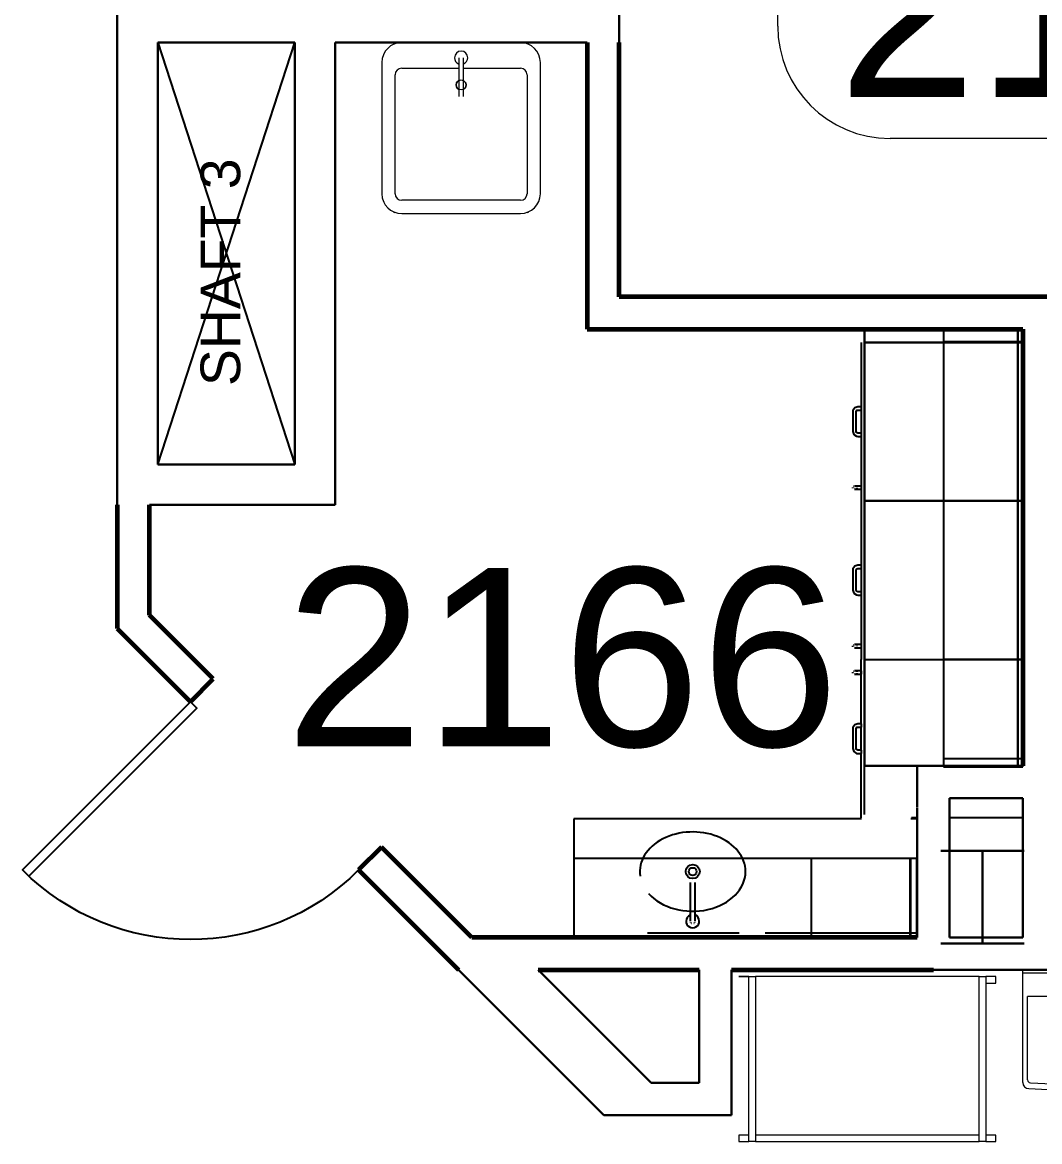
# Model space of a CAD drawing. Header units: inches. Extents: x -281 to 5521, y -151 to 3105.
# Drawn here: x 4006.1 to 4160.1, y 1859.7 to 2029.2 of the extents above; entities that cross this region are included whole.
import ezdxf

# ---------------------------------------------------------------- set-up
doc = ezdxf.new("R2010")
doc.units = ezdxf.units.IN
doc.header["$LTSCALE"] = 48
doc.header["$MEASUREMENT"] = 0
doc.layers.get('0').update_dxf_attribs({"linetype": 'CONTINUOUS'})
for name, color, linetype in [('A-ANNO-RNUM', 4, 'CONTINUOUS'), ('A-ANNO-TEXT', 4, 'CONTINUOUS'), ('A-DOOR', 2, 'CONTINUOUS'), ('A-FLOR-CASE', 3, 'CONTINUOUS'), ('A-SHAFT', 1, 'CONTINUOUS'), ('A-WALL-FULL', 6, 'CONTINUOUS'), ('S-COLS', 5, 'CONTINUOUS')]:
    doc.layers.add(name, color=color, linetype=linetype)
for name, color, linetype, lineweight in [('A-FURN-1', 8, 'CONTINUOUS', 13), ('P-SANR-FIXT', 2, 'CONTINUOUS', 9), ('Q-SPCQ', 91, 'CONTINUOUS', 9), ('S-COLS-SYMB', 171, 'CONTINUOUS', 30)]:
    doc.layers.add(name, color=color, linetype=linetype, lineweight=lineweight)
doc.styles.add('ARIAL', font='arial.ttf')

# ---------------------------------------------------------------- blocks, each defined once
blk = doc.blocks.new('Crash Cart - OR Cart-300332-SECOND FLOOR INFUSION PLAN')
at = {"layer": 'Q-SPCQ'}
for p, q in [((-2, 0), (-2, -1)), ((-0.5, 0), (-2, 0)), ((-0.5, -25), (-0.5, 0)), ((-0.5, 0), (0.5, 0)), ((34.375, 0), (0.5, 0)), ((0.5, 0), (0.5, -25)), ((34.375, -25), (34.375, 0)), ((34.375, 0), (35.375, 0)), ((36.875, 0), (35.375, 0)), ((35.375, 0), (35.375, -25)), ((36.875, -1), (36.875, 0)), ((-2, -1), (-0.5, -1)), ((0.5, -1), (34.375, -1)), ((35.375, -1), (36.875, -1)), ((-2, -24), (-2, -25)), ((-0.5, -24), (-2, -24)), ((-2, -25), (-0.5, -25)), ((0.5, -25), (-0.5, -25)), ((0.5, -25), (34.375, -25)), ((0.5, -25), (34.375, -25)), ((35.375, -25), (34.375, -25)), ((36.875, -25), (35.375, -25)), ((35.375, -25), (36.875, -25))]:
    blk.add_line(p, q, dxfattribs=at)
blk = doc.blocks.new('Sink-Kohler K-2084 with sensor faucet - Sink-Kohler K-2084 with sensor faucet-281926-SECOND FLOOR INFUSION PLAN')
at = {"layer": 'P-SANR-FIXT'}
for p, q in [((-9.91, -17.06), (-9.91, 0)), ((9.91, -0.51), (-9.91, -0.51)), ((9.91, 0), (9.91, -17.06)), ((9.17, -4.04), (-9.17, -4.04)), ((-9.17, -16.66), (-9.17, -4.04)), ((-0.37, -4.79), (-0.37, -5.67)), ((0.38, -5.67), (0.38, -4.79)), ((9.17, -16.66), (9.17, -4.04)), ((-9, -17.97), (-4.21, -18.22)), ((-4.21, -18.22), (4.21, -18.22)), ((9, -17.97), (4.21, -18.22))]:
    blk.add_line(p, q, dxfattribs=at)
at = {"layer": 'P-SANR-FIXT', "flags": 128}
for points in [[(-0.37, -2.29), (-0.37, -2.45), (-0.37, -2.91), (-0.37, -3.62), (-0.37, -4.47), (-0.37, -4.79)], [(0.38, -4.79), (0.38, -3.91), (0.38, -3.14), (0.38, -2.58), (0.38, -2.31), (0.38, -2.29)], [(-0.37, -5.67), (-0.37, -6.55), (-0.37, -7.32), (-0.37, -7.87), (-0.37, -8.15), (-0.37, -8.17)], [(0.38, -8.17), (0.38, -8.01), (0.38, -7.54), (0.38, -6.84), (0.38, -5.98), (0.38, -5.67)]]:
    blk.add_lwpolyline(points, dxfattribs=at)
at = {"layer": 'P-SANR-FIXT'}
blk.add_circle((0, -6.41), 0.75, dxfattribs=at)
for centre, radius, start, end in [((0, -2.29), 1, 360, 180), ((0, -2.29), 1, 180, 248.0606), ((0, -2.29), 1, 292.5389, 360), ((-8.74, -16.66), 0.432, 180, 270), ((8.74, -16.66), 0.432, 293.1383, 0), ((-9, -17.06), 0.912, 180, 270), ((-0.23, 140.96), 158.28, 266.9175, 273.3082), ((9, -17.06), 0.912, 270, 360)]:
    blk.add_arc(centre, radius, start, end, dxfattribs=at)
blk = doc.blocks.new('Counter Top - 24_ deep ADA-1631278-SECOND FLOOR INFUSION PLAN')
at = {"layer": 'A-FLOR-CASE', "lineweight": 30}
for p, q in [((-47.26, -0.75), (18.86, -0.75)), ((18.86, -24), (18.86, -16)), ((-47.26, -24), (18.86, -24))]:
    blk.add_line(p, q, dxfattribs=at)
blk = doc.blocks.new('Base Cabinet-Single Door _ Drawer - 24_ ADA-V13-SECOND FLOOR INFUSION PLAN')
at = {"layer": 'A-FLOR-CASE'}
for p, q in [((-8.26, 0), (-8.26, -24)), ((15.74, -24), (15.74, 0)), ((-8.26, -24), (15.74, -24)), ((-8.26, -24.5), (1.49, -24.5)), ((1.49, -24.5), (1.49, -25)), ((1.49, -24.5), (1.99, -24.5)), ((1.99, -25), (1.99, -24.5)), ((1.99, -24.5), (5.49, -24.5)), ((5.24, -25.25), (2.24, -25.25)), ((5.49, -24.5), (5.49, -25)), ((5.49, -24.5), (5.99, -24.5)), ((5.99, -25), (5.99, -24.5)), ((5.99, -24.5), (15.74, -24.5)), ((13.49, -24.5), (13.49, -25)), ((13.49, -24.5), (13.49, -25)), ((13.49, -24.5), (13.74, -24.5)), ((13.49, -24.5), (13.49, -24.5)), ((13.49, -25.27), (13.49, -25)), ((13.49, -25.5), (13.49, -25.4)), ((13.74, -24.5), (13.98, -24.5)), ((13.98, -24.5), (13.98, -24.5)), ((13.99, -25), (13.99, -24.5)), ((13.99, -25), (13.99, -24.5)), ((13.99, -25), (13.99, -25.27)), ((13.99, -25.4), (13.99, -25.5)), ((2.24, -25.75), (5.24, -25.75)), ((13.53, -25.64), (13.52, -25.61)), ((13.74, -25.75), (13.7, -25.73)), ((13.82, -25.73), (13.74, -25.75))]:
    blk.add_line(p, q, dxfattribs=at)
at = {"layer": 'A-FLOR-CASE', "flags": 128}
for points in [[(1.49, -25), (1.64, -25.46), (2.05, -25.73), (2.24, -25.75)], [(2.24, -25.25), (2.03, -25.14), (1.99, -25)], [(5.24, -25.75), (5.7, -25.59), (5.96, -25.19), (5.99, -25)], [(5.49, -25), (5.37, -25.21), (5.24, -25.25)], [(13.49, -25), (13.49, -25.36), (13.49, -25.5)], [(13.99, -25.5), (13.99, -25.35), (13.99, -25)]]:
    blk.add_lwpolyline(points, dxfattribs=at)
blk = doc.blocks.new('Base Cabinet-Single Door _ Drawer - 24_ ADA-885381-SECOND FLOOR INFUSION PLAN')
at = {"layer": 'A-FLOR-CASE'}
for p, q in [((5.24, 25.75), (2.24, 25.75)), ((13.49, 25.4), (13.49, 25.5)), ((13.66, 25.73), (13.74, 25.75)), ((13.74, 25.75), (13.78, 25.73)), ((13.95, 25.64), (13.96, 25.61)), ((13.99, 25.5), (13.99, 25.4)), ((-8.26, 24.5), (1.49, 24.5)), ((-7.75, 24), (15.74, 24)), ((1.49, 25), (1.49, 24.5)), ((1.99, 24.5), (1.49, 24.5)), ((1.99, 24.5), (1.99, 25)), ((1.99, 24.5), (5.49, 24.5)), ((2.24, 25.25), (5.24, 25.25)), ((5.49, 25), (5.49, 24.5)), ((5.99, 24.5), (5.49, 24.5)), ((5.99, 24.5), (5.99, 25)), ((5.99, 24.5), (15.74, 24.5)), ((13.49, 25), (13.49, 25.27)), ((13.49, 25), (13.49, 24.5)), ((13.49, 25), (13.49, 24.5)), ((13.74, 24.5), (13.49, 24.5)), ((13.49, 24.5), (13.49, 24.5)), ((13.98, 24.5), (13.74, 24.5)), ((13.98, 24.5), (13.98, 24.5)), ((13.99, 25.27), (13.99, 25)), ((13.99, 24.5), (13.99, 25)), ((13.99, 24.5), (13.99, 25)), ((15.74, 24), (15.74, 0)), ((-8.26, 16), (-8.26, 16.88)), ((-8.26, 0), (-8.26, 11.12))]:
    blk.add_line(p, q, dxfattribs=at)
at = {"layer": 'A-FLOR-CASE', "flags": 128}
for points in [[(2.24, 25.75), (1.78, 25.59), (1.51, 25.19), (1.49, 25)], [(5.99, 25), (5.83, 25.46), (5.43, 25.73), (5.24, 25.75)], [(13.49, 25.5), (13.49, 25.35), (13.49, 25)], [(13.99, 25), (13.99, 25.36), (13.99, 25.5)], [(1.99, 25), (2.1, 25.21), (2.24, 25.25)], [(5.24, 25.25), (5.45, 25.14), (5.49, 25)]]:
    blk.add_lwpolyline(points, dxfattribs=at)
blk = doc.blocks.new('Base Cabinet-Filler - Base Cabinet-Filler-885509-SECOND FLOOR INFUSION PLAN')
at = {"layer": 'A-FLOR-CASE'}
for p, q in [((1.74, -24), (1.74, 0)), ((-0.26, -24), (1.74, -24))]:
    blk.add_line(p, q, dxfattribs=at)
blk = doc.blocks.new('Counter Top w Sink-ADA - 18_ Depth-1642885-SECOND FLOOR INFUSION PLAN')
at = {"layer": 'A-FLOR-CASE'}
for p, q in [((-24.25, -0.75), (-47.26, -0.75)), ((-6.4, -0.75), (-20.28, -0.75)), ((-13.64, -5), (-13.64, -5.87)), ((-12.89, -5.87), (-12.89, -5)), ((4.74, -18), (4.74, -9.32)), ((-47.26, -18), (-46.3, -18)), ((-38.82, -18), (4.74, -18))]:
    blk.add_line(p, q, dxfattribs=at)
at = {"layer": 'A-FLOR-CASE', "flags": 128}
for points in [[(-13.64, -2.5), (-13.64, -2.66), (-13.64, -3.12), (-13.64, -3.83), (-13.64, -4.68), (-13.64, -5)], [(-12.89, -5), (-12.89, -4.12), (-12.89, -3.35), (-12.89, -2.79), (-12.89, -2.52), (-12.89, -2.5)], [(-13.64, -5.87), (-13.64, -6.76), (-13.64, -7.53), (-13.64, -8.08), (-13.64, -8.35), (-13.64, -8.37)], [(-12.89, -8.37), (-12.89, -8.21), (-12.89, -7.75), (-12.89, -7.05), (-12.89, -6.19), (-12.89, -5.87)]]:
    blk.add_lwpolyline(points, dxfattribs=at)
at = {"layer": 'A-FLOR-CASE'}
for radius in [1.06, 0.591]:
    blk.add_circle((-13.26, -10), radius, dxfattribs=at)
for radius, start, end in [(1, 360, 180), (1, 180, 248.0606), (0.375, 176.0741, 180), (0.375, 150, 156.9442), (0.375, 120, 127.1965), (0.375, 52.8035, 60), (0.375, 23.0558, 30), (1, 292.5389, 360)]:
    blk.add_arc((-13.26, -2.5), radius, start, end, dxfattribs=at)
for major_axis, start_param, end_param in [((-8, 0), 3.727128, 6.283185), ((8, 0), 3.141593, 6.396436)]:
    blk.add_ellipse((-13.26, -10), major_axis=major_axis, ratio=0.75, start_param=start_param, end_param=end_param, dxfattribs=at)
blk = doc.blocks.new('Hopper Sink - Hopper Sink-1232831-SECOND FLOOR INFUSION PLAN')
at = {"layer": 'P-SANR-FIXT', "color": 55, "lineweight": 18}
for p, q in [((-12, -3), (-12, -22.88)), ((12, -22.88), (12, -3)), ((-10, -22.88), (-10, -4.88)), ((-9, -3.88), (-0.37, -3.88)), ((-0.37, -4.79), (-0.37, -5.67)), ((0.37, -3.88), (9, -3.88)), ((0.38, -5.67), (0.38, -4.79)), ((10, -4.88), (10, -22.88)), ((9, -23.88), (-9, -23.88)), ((-9, -25.88), (9, -25.88))]:
    blk.add_line(p, q, dxfattribs=at)
at = {"layer": 'P-SANR-FIXT', "color": 55, "lineweight": 18, "flags": 128}
for points in [[(-0.37, -2.29), (-0.37, -2.45), (-0.37, -2.91), (-0.37, -3.62), (-0.37, -4.47), (-0.37, -4.79)], [(0.38, -4.79), (0.38, -3.91), (0.38, -3.14), (0.38, -2.58), (0.38, -2.31), (0.38, -2.29)], [(-0.37, -5.67), (-0.37, -6.55), (-0.37, -7.32), (-0.37, -7.87), (-0.37, -8.15), (-0.37, -8.17)], [(0.38, -8.17), (0.38, -8.01), (0.38, -7.54), (0.38, -6.84), (0.38, -5.98), (0.38, -5.67)]]:
    blk.add_lwpolyline(points, dxfattribs=at)
at = {"layer": 'P-SANR-FIXT', "color": 55, "lineweight": 18}
blk.add_circle((0, -6.41), 0.75, dxfattribs=at)
for centre, radius, start, end in [((-9, -3), 3, 90, 180), ((-9, -3), 3, 109.9712, 115.0288), ((0, -2.29), 1, 360, 180), ((9, -3), 3, 360, 90), ((9, -3), 3, 64.9712, 70.0288), ((-9, -3), 3, 154.9712, 160.0288), ((0, -2.29), 1, 180, 248.0606), ((0, -2.29), 1, 292.5389, 360), ((9, -3), 3, 19.9712, 25.0288), ((-9, -4.88), 1, 90, 180), ((9, -4.88), 1, 0, 90), ((0, -6.41), 0.75, 120, 180), ((0, -6.41), 0.75, 180, 240), ((0, -6.41), 0.75, 360, 60), ((0, -6.41), 0.75, 300, 360), ((-9, -22.88), 3, 180, 270), ((-9, -22.88), 1, 180, 270), ((9, -22.88), 3, 270, 360), ((9, -22.88), 1, 270, 0), ((-9, -22.88), 3, 199.9712, 205.0288), ((9, -22.88), 3, 334.9712, 340.0288), ((-9, -22.88), 3, 244.9712, 250.0288), ((9, -22.88), 3, 289.9712, 295.0288)]:
    blk.add_arc(centre, radius, start, end, dxfattribs=at)
blk = doc.blocks.new('OFFICE DESK4 - OFFICE DESK-1286148-SECOND FLOOR INFUSION PLAN')
for p, q in [((1187.58, 881.29), (1163.58, 881.29)), ((1187.58, 845.6), (1187.58, 881.29)), ((1233.58, 828.6), (1204.58, 828.6)), ((1233.58, 804.6), (1233.58, 828.6)), ((1229.58, 804.6), (1229.89, 804.6))]:
    blk.add_line(p, q)
blk.add_arc((1204.58, 845.6), 17, 180, 270)
blk = doc.blocks.new('W-Wide Flange-Column - W12X170-1628149-SECOND FLOOR INFUSION PLAN')
at = {"layer": 'S-COLS-SYMB', "color": 8}
for p, q in [((-6.3, 7), (6.3, 7)), ((0, 7), (0, -7)), ((-6.3, -7), (6.3, -7))]:
    blk.add_line(p, q, dxfattribs=at)
blk = doc.blocks.new('Upper Cabinet-Double Door-Wall - 48_-1643347-SECOND FLOOR INFUSION PLAN')
at = {"layer": 'A-FLOR-CASE'}
for p, q in [((25.17, 14.44), (-22.83, 14.44)), ((-22.83, 14.44), (-22.83, 2.44)), ((25.17, 2.44), (25.17, 14.44)), ((-22.83, 2.44), (25.17, 2.44))]:
    blk.add_line(p, q, dxfattribs=at)
blk = doc.blocks.new('Upper Cabinet-Single Door-Wall - 15_-1643400-SECOND FLOOR INFUSION PLAN')
at = {"layer": 'A-FLOR-CASE'}
for p, q in [((16.17, 14.44), (1.17, 14.44)), ((1.17, 14.44), (1.17, 2.44)), ((16.17, 2.44), (16.17, 14.44)), ((1.17, 2.44), (16.17, 2.44))]:
    blk.add_line(p, q, dxfattribs=at)
blk = doc.blocks.new('Upper Cabinet-Filler-Wall - Upper Cabinet-Filler-Wall-1643614-SECOND FLOOR INFUSION PLAN')
at = {"layer": 'A-FLOR-CASE'}
for p, q in [((1.78, 14.44), (0.56, 14.44)), ((0.56, 14.44), (0.56, 2.44)), ((1.78, 2.44), (1.78, 14.44)), ((0.56, 2.44), (1.78, 2.44))]:
    blk.add_line(p, q, dxfattribs=at)
blk = doc.blocks.new('Upper Cabinet-Filler-Wall - Upper Cabinet-Filler-Wall-1643529-SECOND FLOOR INFUSION PLAN')
at = {"layer": 'A-FLOR-CASE'}
for p, q in [((2.07, 14.44), (0.27, 14.44)), ((0.27, 14.44), (0.27, 2.44)), ((2.07, 2.44), (2.07, 14.44)), ((0.27, 2.44), (2.07, 2.44))]:
    blk.add_line(p, q, dxfattribs=at)
blk = doc.blocks.new('Upper Cabinet-Double Door-Wall - 36_-1643913-SECOND FLOOR INFUSION PLAN')
at = {"layer": 'A-FLOR-CASE'}
for p, q in [((19.17, 14.44), (-16.83, 14.44)), ((-16.83, 14.44), (-16.83, 2.44)), ((19.17, 2.44), (19.17, 14.44)), ((-16.83, 2.44), (19.17, 2.44))]:
    blk.add_line(p, q, dxfattribs=at)
blk = doc.blocks.new('Upper Cabinet-Filler-Wall - Upper Cabinet-Filler-Wall-1644070-SECOND FLOOR INFUSION PLAN')
at = {"layer": 'A-FLOR-CASE'}
for p, q in [((1.65, 14.44), (0.69, 14.44)), ((0.69, 14.44), (0.69, 2.44)), ((1.65, 2.44), (1.65, 14.44)), ((0.69, 2.44), (1.65, 2.44))]:
    blk.add_line(p, q, dxfattribs=at)
blk = doc.blocks.new('*U151')
for p, q in [((0, 0), (0, 0)), ((-46, 0), (-46, 0))]:
    blk.add_line(p, q)
blk.add_lwpolyline([(0, 0), (0, -46), (-1.75, -46), (-1.75, 0)], close=True)
blk.add_arc((0, 0), 46, 180, 270)

msp = doc.modelspace()

# ---------------------------------------------------------------- linework, layer by layer
at = {"layer": 'A-SHAFT'}
for p, q in [((4026.62, 1962.25), (4047.37, 2026.13)), ((4026.62, 2026.13), (4047.37, 1962.25))]:
    msp.add_line(p, q, dxfattribs=at)
at = {"layer": 'A-WALL-FULL', "lineweight": 30}
for p, q in [((4096.5, 2026.13), (4096.5, 2068.75)), ((4020.5, 2054), (4020.5, 1956.13)), ((4026.62, 1962.25), (4026.62, 2026.13)), ((4026.62, 2026.13), (4047.37, 2026.13)), ((4047.37, 2026.13), (4047.37, 1962.25)), ((4053.5, 1956.13), (4053.5, 2026.13)), ((4053.5, 2026.13), (4091.62, 2026.13)), ((4047.37, 1962.25), (4026.62, 1962.25)), ((4025.37, 1956.13), (4053.5, 1956.13)), ((4157.62, 1916.63), (4141.62, 1916.63)), ((4141.62, 1916.63), (4141.62, 1910.36)), ((4146.5, 1911.75), (4157.62, 1911.75)), ((4146.5, 1890.63), (4146.5, 1911.75)), ((4157.62, 1911.75), (4157.62, 1890.63)), ((4141.62, 1910.28), (4141.62, 1890.63)), ((4157.62, 1890.63), (4146.5, 1890.63)), ((4072.18, 1885.75), (4094.18, 1863.75)), ((4101.33, 1868.63), (4084.2, 1885.75)), ((4108.62, 1885.75), (4108.62, 1868.63)), ((4113.5, 1863.75), (4113.5, 1885.75)), ((4144.06, 1885.75), (4202.5, 1885.75)), ((4108.62, 1868.63), (4101.33, 1868.63)), ((4094.18, 1863.75), (4113.5, 1863.75))]:
    msp.add_line(p, q, dxfattribs=at)
at = {"layer": 'A-WALL-FULL', "lineweight": 60}
for p, q in [((4091.62, 2026.13), (4091.62, 1982.75)), ((4096.5, 1987.63), (4096.5, 2026.13)), ((4162.5, 1987.63), (4096.5, 1987.63)), ((4091.62, 1982.75), (4157.62, 1982.75)), ((4157.62, 1982.75), (4157.62, 1916.63)), ((4020.5, 1956.13), (4020.5, 1937.43)), ((4025.37, 1939.45), (4025.37, 1956.13)), ((4035.03, 1929.79), (4025.37, 1939.45)), ((4020.5, 1937.43), (4031.59, 1926.34)), ((4031.59, 1926.34), (4035.03, 1929.79)), ((4060.49, 1904.34), (4057.04, 1900.89)), ((4074.2, 1890.63), (4060.49, 1904.34)), ((4057.04, 1900.89), (4072.18, 1885.75)), ((4141.62, 1890.63), (4074.2, 1890.63)), ((4084.2, 1885.75), (4108.62, 1885.75)), ((4113.5, 1885.75), (4144.06, 1885.75))]:
    msp.add_line(p, q, dxfattribs=at)

# ---------------------------------------------------------------- block references
at = {"layer": 'A-DOOR', "xscale": -0.7826086956521937, "yscale": 0.7826086956521937, "zscale": 0.7826086956521937, "rotation": 315}
msp.add_blockref('*U151', (4031.59, 1926.34), dxfattribs=at)
at = {"layer": 'A-FLOR-CASE'}
for name, p, rotation in [('Counter Top - 24_ deep ADA-1631278-SECOND FLOOR INFUSION PLAN', (4157.62, 1935.49), 270), ('Base Cabinet-Filler - Base Cabinet-Filler-885509-SECOND FLOOR INFUSION PLAN', (4157.62, 1982.49), 270), ('Upper Cabinet-Filler-Wall - Upper Cabinet-Filler-Wall-1643529-SECOND FLOOR INFUSION PLAN', (4160.06, 1980.62), 90), ('Base Cabinet-Single Door _ Drawer - 24_ ADA-V13-SECOND FLOOR INFUSION PLAN', (4157.62, 1972.49), 270), ('Upper Cabinet-Double Door-Wall - 48_-1643347-SECOND FLOOR INFUSION PLAN', (4160.06, 1955.58), 90), ('Base Cabinet-Single Door _ Drawer - 24_ ADA-V13-SECOND FLOOR INFUSION PLAN', (4157.62, 1948.49), 270), ('Base Cabinet-Single Door _ Drawer - 24_ ADA-885381-SECOND FLOOR INFUSION PLAN', (4157.62, 1917.02), 90), ('Upper Cabinet-Single Door-Wall - 15_-1643400-SECOND FLOOR INFUSION PLAN', (4160.06, 1916.58), 90), ('Upper Cabinet-Filler-Wall - Upper Cabinet-Filler-Wall-1643614-SECOND FLOOR INFUSION PLAN', (4160.06, 1915.91), 90), ('Counter Top w Sink-ADA - 18_ Depth-1642885-SECOND FLOOR INFUSION PLAN', (4094.36, 1890.63), 179.9999999999999)]:
    msp.add_blockref(name, p, dxfattribs=dict(at, rotation=rotation))
for name, p in [('Upper Cabinet-Double Door-Wall - 36_-1643913-SECOND FLOOR INFUSION PLAN', (4106.45, 1888.19)), ('Upper Cabinet-Single Door-Wall - 15_-1643400-SECOND FLOOR INFUSION PLAN', (4124.39, 1888.19)), ('Upper Cabinet-Filler-Wall - Upper Cabinet-Filler-Wall-1644070-SECOND FLOOR INFUSION PLAN', (4139.92, 1888.19))]:
    msp.add_blockref(name, p, dxfattribs=at)
at = {"layer": 'A-FURN-1'}
msp.add_blockref('OFFICE DESK4 - OFFICE DESK-1286148-SECOND FLOOR INFUSION PLAN', (2932.92, 1183.02), dxfattribs=at)
at = {"layer": 'P-SANR-FIXT', "color": 55, "lineweight": 18}
msp.add_blockref('Hopper Sink - Hopper Sink-1232831-SECOND FLOOR INFUSION PLAN', (4072.56, 2026.13), dxfattribs=at)
at = {"layer": 'P-SANR-FIXT'}
msp.add_blockref('Sink-Kohler K-2084 with sensor faucet - Sink-Kohler K-2084 with sensor faucet-281926-SECOND FLOOR INFUSION PLAN', (4167.5, 1885.75), dxfattribs=at)
at = {"layer": 'Q-SPCQ', "rotation": 179.9999999999999}
msp.add_blockref('Crash Cart - OR Cart-300332-SECOND FLOOR INFUSION PLAN', (4151.5, 1859.75), dxfattribs=at)
at = {"layer": 'S-COLS'}
msp.add_blockref('W-Wide Flange-Column - W12X170-1628149-SECOND FLOOR INFUSION PLAN', (4151.5, 1896.75), dxfattribs=at)

# ---------------------------------------------------------------- texts
at = {"layer": 'A-ANNO-RNUM', "style": 'ARIAL'}
for s, p in [('2164', (4129.63, 2017.87)), ('2166', (4045.9, 1919.59))]:
    msp.add_text(s, height=27, dxfattribs=at).set_placement(p)
at = {"layer": 'A-ANNO-TEXT', "style": 'ARIAL'}
msp.add_text('SHAFT 3', height=6, rotation=90, dxfattribs=at).set_placement((4039.11, 1974.13))

doc.saveas('drawing.dxf')
